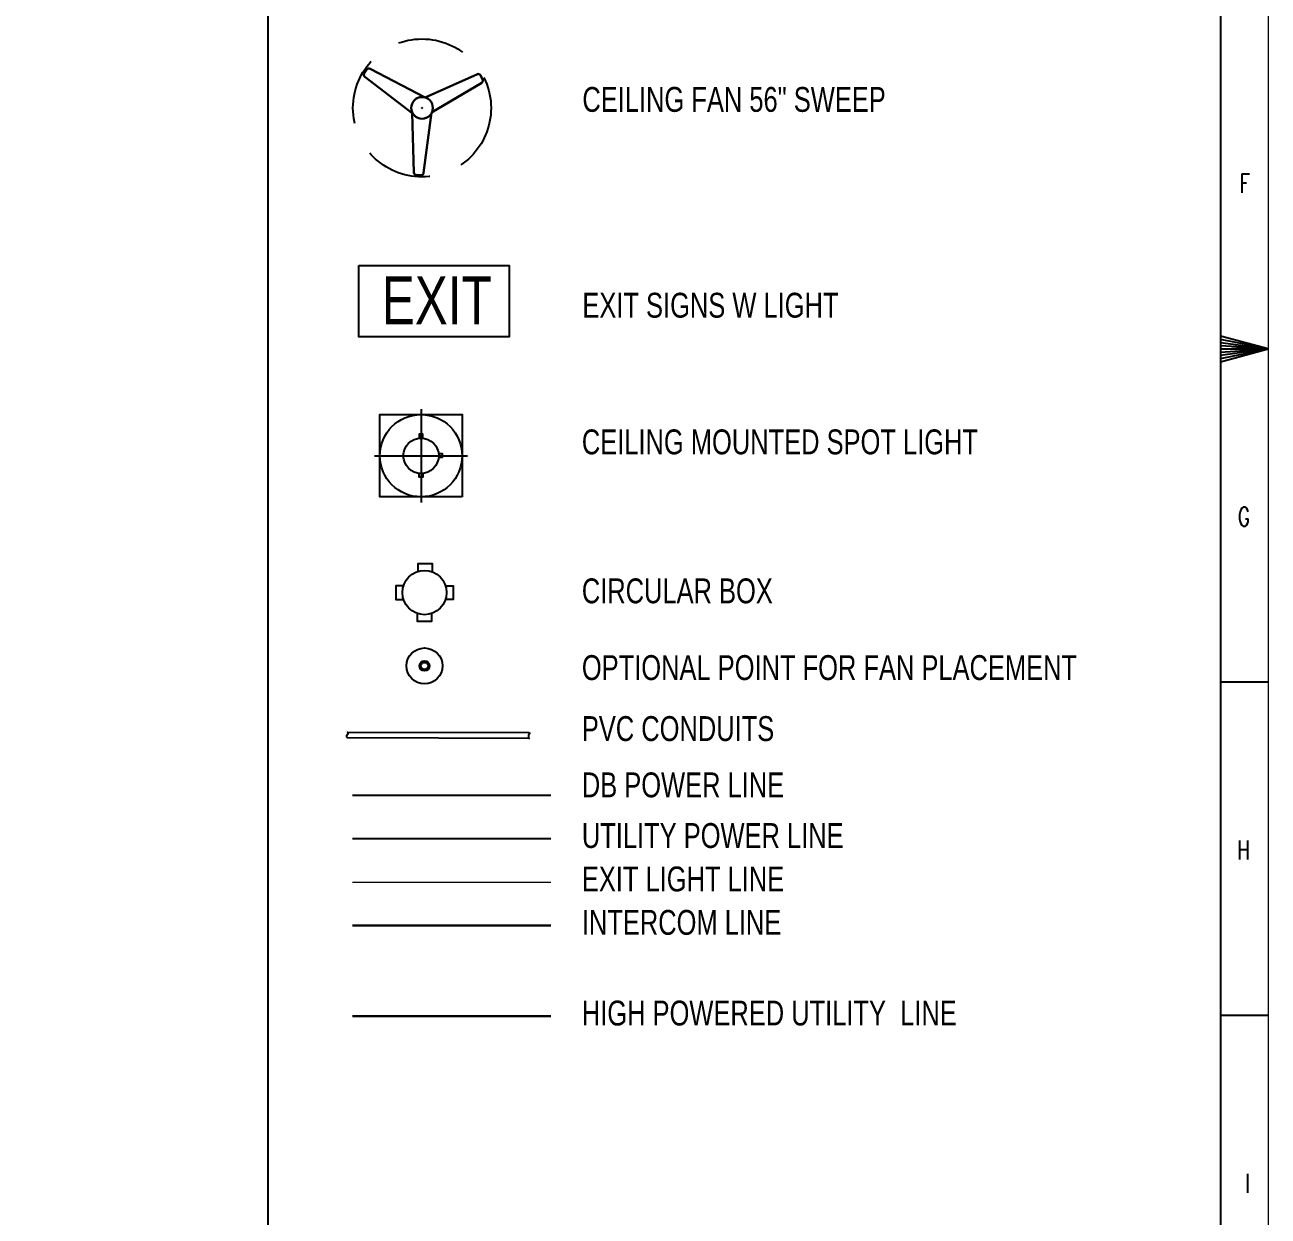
# Model space of a CAD drawing. Header units: inches. Extents: x 345 to 1189, y 67 to 663.
# Drawn here: x 1003.9 to 1189.4, y 235.7 to 413.4 of the extents above; entities that cross this region are included whole.
import ezdxf

# ---------------------------------------------------------------- set-up
doc = ezdxf.new("R2010")
doc.units = ezdxf.units.IN
doc.header["$MEASUREMENT"] = 0
doc.linetypes.add('DASHED', pattern=[0.75, 0.5, -0.25])
doc.layers.add('E-CF-Ceiling-Fan', color=42, linetype='Continuous', lineweight=30)
doc.layers.add('Text', color=252, linetype='Continuous', lineweight=15)
for name, color, linetype in [('Lights', 7, 'Continuous'), ('Sockets', 7, 'Continuous'), ('TEG BORDER', 7, 'Continuous')]:
    doc.layers.add(name, color=color, linetype=linetype)
doc.styles.add('Swiss721', font='swisscl.ttf')
doc.styles.add('TEG BORDER', font='txt_qlt.shx', dxfattribs={"width": 0.7, "bigfont": 'hztxt.shx'})

# ---------------------------------------------------------------- blocks, each defined once
blk = doc.blocks.new('252 BORDER A2')
for p, q in [((589, 210), (594, 210)), ((592.75, 210), (590.25, 210)), ((594, 175), (589, 175)), ((594, 140), (589, 140))]:
    blk.add_line(p, q)
at = {"color": 5, "lineweight": 15}
blk.add_lwpolyline([(0, 420), (594, 420), (594, 0), (0, 0)], close=True, dxfattribs=at)
blk.add_lwpolyline([(5, 415), (589, 415), (589, 5), (5, 5)], close=True)
blk.add_lwpolyline([(594, 210), (589, 211.34), (589, 208.66), (594, 210), (589, 211), (589, 210.67), (594, 210), (589, 210.33), (589, 209.67), (594, 210), (589, 209.33), (589, 209), (594, 210)])
at = {"layer": 'TEG BORDER'}
blk.add_line((489, 116), (489, 415), dxfattribs=at)
at = {"char_height": 2, "width": 2, "attachment_point": 3, "style": 'TEG BORDER'}
for s, insert in [('F', (592.09, 228.39)), ('G', (592.09, 193.39)), ('H', (592.09, 158.39)), ('I', (592.09, 123.39))]:
    blk.add_mtext(s, dxfattribs=dict(at, insert=insert))
blk = doc.blocks.new('CF')
for p, q in [((-23.84, 14.22), (-22.76, 15.89)), ((1.35, 4.29), (-21.39, 16.19)), ((-4.07, -2.11), (-23.55, 12.84)), ((1.35, 4.29), (22.9, 13.97)), ((3.87, -1.9), (24.71, 10.43)), ((24.1, 13.48), (25.01, 11.71)), ((-4.07, -2.11), (-3.33, -26.62)), ((3.87, -1.9), (0.65, -26.82)), ((-0.39, -27.76), (-2.38, -27.66))]:
    blk.add_line(p, q)
for radius in [4.48, 0.0888]:
    blk.add_circle((0, 0), radius)
for centre, radius, start, end in [((-21.93, 15.35), 0.996, 57.1351, 147.1351), ((-23.01, 13.68), 0.996, 147.1351, 237.1351), ((23.21, 13.03), 0.996, 27.1351, 117.1351), ((24.09, 11.25), 1.03, 299.2548, 26.4357), ((-2.33, -26.67), 0.996, 177.1351, 267.1351), ((-0.34, -26.77), 0.996, 267.1351, 357.1351)]:
    blk.add_arc(centre, radius, start, end)

msp = doc.modelspace()

# ---------------------------------------------------------------- linework, layer by layer
at = {"color": 1}
msp.add_line((1052.8, 298.49), (1082.36, 298.49), dxfattribs=at)
at = {"color": 3}
msp.add_line((1052.8, 292.01), (1082.36, 292.01), dxfattribs=at)
msp.add_line((1052.8, 292.01), (1082.36, 292.01), dxfattribs=at)
at = {"color": 5, "lineweight": 20}
msp.add_line((1052.8, 285.52), (1082.36, 285.52), dxfattribs=at)
msp.add_line((1052.8, 285.52), (1082.36, 285.52), dxfattribs=at)
at = {"color": 6, "lineweight": 30}
msp.add_line((1052.8, 279.04), (1082.36, 279.04), dxfattribs=at)
msp.add_line((1052.8, 279.04), (1082.36, 279.04), dxfattribs=at)
at = {"color": 4}
msp.add_line((1052.8, 265.51), (1082.36, 265.51), dxfattribs=at)
at = {"color": 4, "lineweight": 30}
msp.add_line((1052.8, 265.51), (1082.36, 265.51), dxfattribs=at)
at = {"color": 4}
msp.add_lwpolyline([(1053.72, 377.52), (1076.17, 377.52), (1076.17, 366.87), (1053.72, 366.87)], close=True, dxfattribs=at)
for points in [[(1063.26, 351.75), (1063.26, 352.35), (1062.74, 352.35), (1062.74, 351.75)], [(1062.94, 350.54), (1063, 350.54)], [(1065.62, 348.89), (1066.22, 348.9), (1066.21, 349.42), (1065.62, 349.41)], [(1063.26, 346.5), (1063.26, 345.91), (1062.74, 345.91), (1062.74, 346.5)], [(1062.59, 331.87), (1062.59, 333.03), (1064.65, 333.03), (1064.65, 331.8)], [(1060.38, 329.73), (1059.22, 329.73), (1059.22, 327.67), (1060.38, 327.67)], [(1066.66, 329.73), (1067.82, 329.73), (1067.82, 327.67), (1066.66, 327.67)], [(1064.55, 325.57), (1064.55, 324.4), (1062.49, 324.4), (1062.49, 325.57)]]:
    msp.add_lwpolyline(points)
msp.add_lwpolyline([(1079.12, 307.85, -0.56347), (1079.12, 307.56, 0.380478), (1079.16, 306.94), (1052.04, 307.03, -0.456322), (1052.04, 307.56, 0.605884), (1052.04, 307.86)], format="xyb", close=True)
at = {"linetype": 'DASHED', "ltscale": 20}
msp.add_circle((1063.15, 401.02), 10.3, dxfattribs=at)
for centre, radius in [((1063, 349.13), 2.64), ((1063.52, 328.7), 3.3)]:
    msp.add_circle(centre, radius)
at = {"color": 190}
for radius in [2.68, 0.751, 0.536]:
    msp.add_circle((1063.52, 317.76), radius, dxfattribs=at)
at = {"layer": 'Lights', "color": 40}
for p, q in [((1063, 356.08), (1063, 342.17)), ((1056.04, 349.13), (1069.95, 349.13))]:
    msp.add_line(p, q, dxfattribs=at)
at = {"layer": 'Lights'}
msp.add_lwpolyline([(1069.13, 342.99), (1056.86, 342.99), (1056.86, 355.26), (1069.13, 355.26)], close=True, dxfattribs=at)
msp.add_circle((1063, 349.13), 6.14, dxfattribs=at)

# ---------------------------------------------------------------- block references
at = {"xscale": 1.4211126, "yscale": 1.4211126, "zscale": 1.4211126}
msp.add_blockref('252 BORDER A2', (345.26, 66.62), dxfattribs=at)
at = {"layer": 'E-CF-Ceiling-Fan', "lineweight": 0, "xscale": 0.3614481925310917, "yscale": 0.3614481925310917, "zscale": 0.3614481925278883}
msp.add_blockref('CF', (1063.15, 401.02), dxfattribs=at)

# ---------------------------------------------------------------- texts
at = {"layer": 'Sockets', "color": 0, "style": 'Swiss721'}
for s, p in [('CEILING FAN 56" SWEEP', (1087.08, 400.44)), ('EXIT SIGNS W LIGHT', (1087.08, 369.73)), ('CEILING MOUNTED SPOT LIGHT', (1087, 349.34)), ('CIRCULAR BOX', (1087, 327.11)), ('OPTIONAL POINT FOR FAN PLACEMENT', (1087, 315.66)), ('PVC CONDUITS', (1087, 306.56)), ('DB POWER LINE', (1087, 298.16)), ('UTILITY POWER LINE', (1087, 290.6)), ('EXIT LIGHT LINE', (1087, 284.12)), ('INTERCOM LINE', (1087, 277.64)), ('HIGH POWERED UTILITY  LINE', (1087, 264.11))]:
    msp.add_text(s, height=3.7068, dxfattribs=at).set_placement(p)
at = {"layer": 'Text', "color": 4, "insert": (1065.35, 375.91), "char_height": 7.2, "width": 56.3673, "attachment_point": 2, "style": 'Swiss721'}
msp.add_mtext('EXIT ', dxfattribs=at)

doc.saveas('drawing.dxf')
